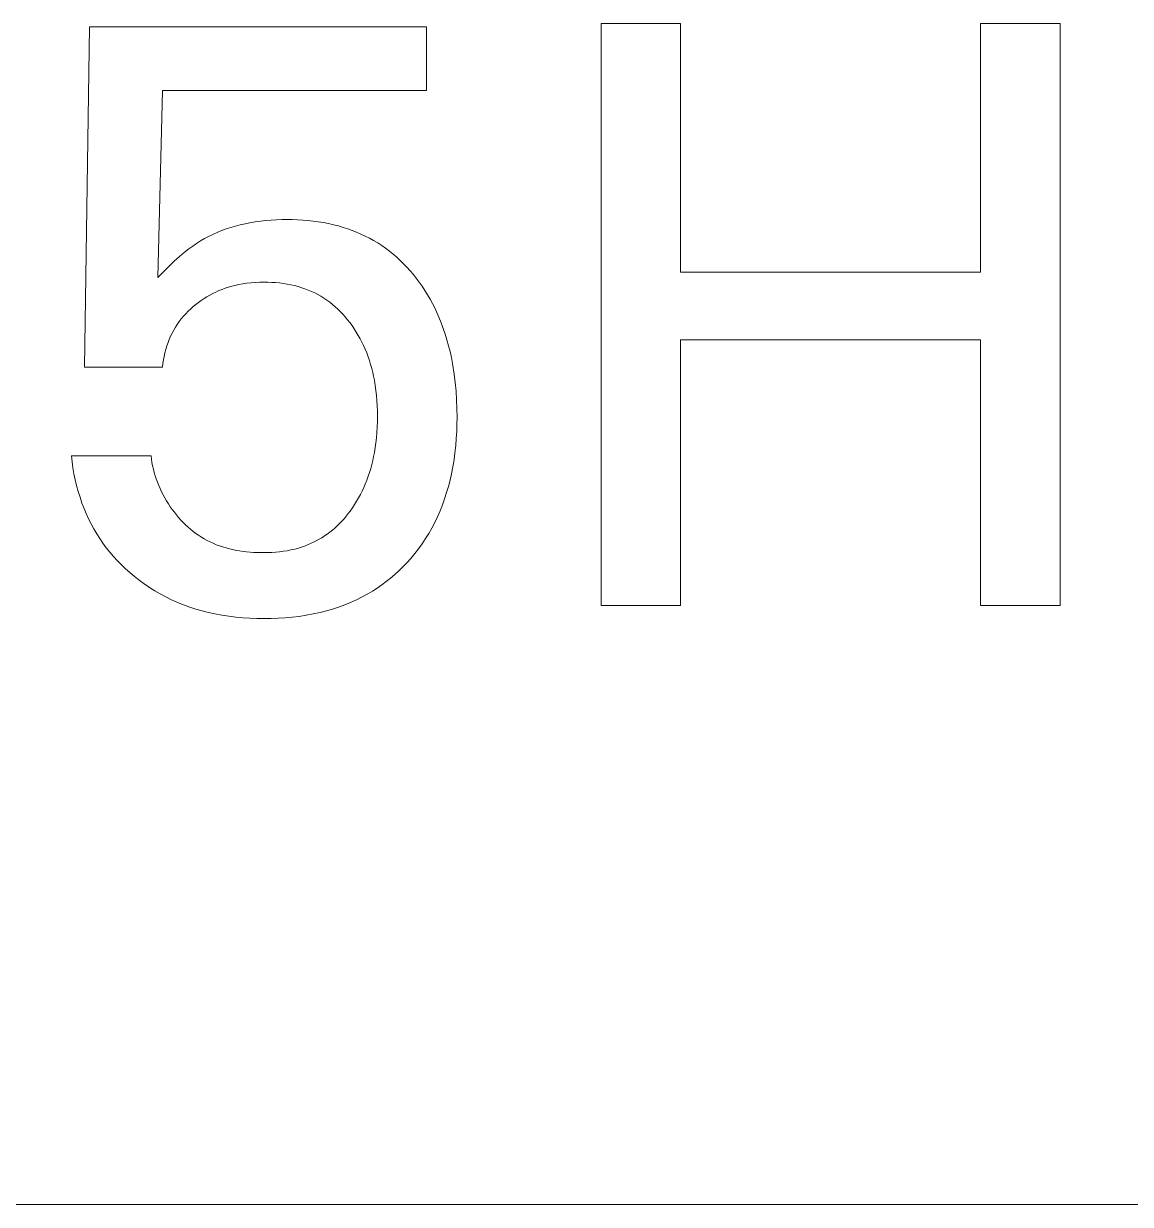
# Model space of a CAD drawing. Header units: millimetres. Extents: x -5035 to 14510, y -7775 to 12.
# Drawn here: x 628.452 to 630.991, y -2292.79 to -2290.081 of the extents above; entities that cross this region are included whole.
import ezdxf

# ---------------------------------------------------------------- set-up
doc = ezdxf.new("R2010")
doc.units = ezdxf.units.MM
doc.layers.add('eProC - L2', color=41, linetype='Continuous', lineweight=20)

msp = doc.modelspace()

# ---------------------------------------------------------------- linework, layer by layer
at = {"layer": 'eProC - L2', "linetype": 'Continuous'}
for p, q in [((629.7768, -2291.4159), (629.7768, -2290.081)), ((629.7768, -2290.081), (629.9594, -2290.081)), ((629.9594, -2290.081), (629.9594, -2290.6515)), ((630.6472, -2290.6515), (630.6472, -2290.081)), ((630.6472, -2290.081), (630.8298, -2290.081)), ((630.8298, -2290.081), (630.8298, -2291.4159)), ((628.5922, -2290.8691), (628.6036, -2290.0885)), ((628.6036, -2290.0885), (629.3766, -2290.0885)), ((629.3766, -2290.0885), (629.3766, -2290.2342)), ((628.771, -2290.2342), (628.7606, -2290.6638)), ((629.3766, -2290.2342), (628.771, -2290.2342)), ((628.9602, -2290.54), (628.9493, -2290.5426)), ((628.9712, -2290.5378), (628.9602, -2290.54)), ((628.9833, -2290.5358), (628.9712, -2290.5378)), ((628.9955, -2290.5341), (628.9833, -2290.5358)), ((629.0077, -2290.5327), (628.9955, -2290.5341)), ((629.0199, -2290.5317), (629.0077, -2290.5327)), ((629.0322, -2290.5309), (629.0199, -2290.5317)), ((629.0445, -2290.5305), (629.0322, -2290.5309)), ((629.0568, -2290.5304), (629.0445, -2290.5305)), ((629.0687, -2290.5305), (629.0568, -2290.5304)), ((629.0807, -2290.5309), (629.0687, -2290.5305)), ((629.0926, -2290.5316), (629.0807, -2290.5309)), ((629.1046, -2290.5326), (629.0926, -2290.5316)), ((629.1164, -2290.5339), (629.1046, -2290.5326)), ((629.1283, -2290.5355), (629.1164, -2290.5339)), ((629.1401, -2290.5374), (629.1283, -2290.5355)), ((629.1518, -2290.5397), (629.1401, -2290.5374)), ((629.1635, -2290.5423), (629.1518, -2290.5397)), ((628.8864, -2290.5646), (628.8768, -2290.5693)), ((628.8961, -2290.5602), (628.8864, -2290.5646)), ((628.9065, -2290.556), (628.8961, -2290.5602)), ((628.9171, -2290.5521), (628.9065, -2290.556)), ((628.9277, -2290.5486), (628.9171, -2290.5521)), ((628.9384, -2290.5454), (628.9277, -2290.5486)), ((628.9493, -2290.5426), (628.9384, -2290.5454)), ((629.175, -2290.5453), (629.1635, -2290.5423)), ((629.1855, -2290.5484), (629.175, -2290.5453)), ((629.1958, -2290.5517), (629.1855, -2290.5484)), ((629.2061, -2290.5554), (629.1958, -2290.5517)), ((629.2162, -2290.5594), (629.2061, -2290.5554)), ((629.2262, -2290.5638), (629.2162, -2290.5594)), ((629.2361, -2290.5684), (629.2262, -2290.5638)), ((629.2457, -2290.5733), (629.2361, -2290.5684)), ((628.8402, -2290.5913), (628.8316, -2290.5976)), ((628.8491, -2290.5853), (628.8402, -2290.5913)), ((628.8581, -2290.5797), (628.8491, -2290.5853)), ((628.8674, -2290.5743), (628.8581, -2290.5797)), ((628.8768, -2290.5693), (628.8674, -2290.5743)), ((629.2553, -2290.5786), (629.2457, -2290.5733)), ((629.2646, -2290.5842), (629.2553, -2290.5786)), ((629.2737, -2290.5901), (629.2646, -2290.5842)), ((629.2827, -2290.5963), (629.2737, -2290.5901)), ((628.8098, -2290.6154), (628.7979, -2290.6263)), ((628.8205, -2290.6063), (628.8098, -2290.6154)), ((628.8316, -2290.5976), (628.8205, -2290.6063)), ((629.2914, -2290.6029), (629.2827, -2290.5963)), ((629.3, -2290.6097), (629.2914, -2290.6029)), ((629.3082, -2290.6168), (629.3, -2290.6097)), ((629.3163, -2290.6242), (629.3082, -2290.6168)), ((628.7862, -2290.6375), (628.7733, -2290.6505)), ((628.7979, -2290.6263), (628.7862, -2290.6375)), ((629.3241, -2290.6319), (629.3163, -2290.6242)), ((629.3317, -2290.6397), (629.3241, -2290.6319)), ((629.339, -2290.6479), (629.3317, -2290.6397)), ((629.3461, -2290.6562), (629.339, -2290.6479)), ((628.7733, -2290.6505), (628.7606, -2290.6638)), ((628.9549, -2290.6781), (628.9646, -2290.6766)), ((628.9646, -2290.6766), (628.9743, -2290.6756)), ((628.9743, -2290.6756), (628.9841, -2290.6748)), ((628.9841, -2290.6748), (628.994, -2290.6743)), ((628.994, -2290.6743), (629.0038, -2290.6742)), ((629.0038, -2290.6742), (629.0126, -2290.6743)), ((629.0126, -2290.6743), (629.0215, -2290.6746)), ((629.0215, -2290.6746), (629.0303, -2290.6752)), ((629.0303, -2290.6752), (629.0391, -2290.6761)), ((629.0391, -2290.6761), (629.0479, -2290.6772)), ((629.0479, -2290.6772), (629.0566, -2290.6786)), ((629.3529, -2290.6647), (629.3461, -2290.6562)), ((629.3598, -2290.674), (629.3529, -2290.6647)), ((629.3665, -2290.6834), (629.3598, -2290.674)), ((629.9594, -2290.6515), (630.6472, -2290.6515)), ((628.8729, -2290.7077), (628.8795, -2290.7039)), ((628.8795, -2290.7039), (628.8863, -2290.7003)), ((628.8863, -2290.7003), (628.8932, -2290.6969)), ((628.8932, -2290.6969), (628.9004, -2290.6937)), ((628.9004, -2290.6937), (628.9076, -2290.6908)), ((628.9076, -2290.6908), (628.915, -2290.6881)), ((628.915, -2290.6881), (628.9225, -2290.6857)), ((628.9225, -2290.6857), (628.93, -2290.6835)), ((628.93, -2290.6835), (628.9376, -2290.6816)), ((628.9376, -2290.6816), (628.9452, -2290.6799)), ((628.9452, -2290.6799), (628.9549, -2290.6781)), ((629.0566, -2290.6786), (629.0653, -2290.6802)), ((629.0653, -2290.6802), (629.0739, -2290.6822)), ((629.0739, -2290.6822), (629.0824, -2290.6845)), ((629.0824, -2290.6845), (629.0902, -2290.6869)), ((629.0902, -2290.6869), (629.0978, -2290.6895)), ((629.0978, -2290.6895), (629.1054, -2290.6924)), ((629.1054, -2290.6924), (629.1128, -2290.6956)), ((629.1128, -2290.6956), (629.1202, -2290.699)), ((629.1202, -2290.699), (629.1274, -2290.7027)), ((629.1274, -2290.7027), (629.1344, -2290.7067)), ((629.3728, -2290.6931), (629.3665, -2290.6834)), ((629.3789, -2290.7029), (629.3728, -2290.6931)), ((629.3847, -2290.7129), (629.3789, -2290.7029)), ((628.8357, -2290.7355), (628.8416, -2290.7303)), ((628.8416, -2290.7303), (628.8477, -2290.7253)), ((628.8477, -2290.7253), (628.8538, -2290.7206)), ((628.8538, -2290.7206), (628.86, -2290.7161)), ((628.86, -2290.7161), (628.8664, -2290.7118)), ((628.8664, -2290.7118), (628.8729, -2290.7077)), ((629.1344, -2290.7067), (629.1413, -2290.7109)), ((629.1413, -2290.7109), (629.148, -2290.7154)), ((629.148, -2290.7154), (629.1546, -2290.7202)), ((629.1546, -2290.7202), (629.1611, -2290.7253)), ((629.1611, -2290.7253), (629.1673, -2290.7306)), ((629.1673, -2290.7306), (629.1733, -2290.7362)), ((629.3902, -2290.7231), (629.3847, -2290.7129)), ((629.3954, -2290.7334), (629.3902, -2290.7231)), ((628.8141, -2290.7585), (628.8191, -2290.7525)), ((628.8191, -2290.7525), (628.8244, -2290.7466)), ((628.8244, -2290.7466), (628.83, -2290.741)), ((628.83, -2290.741), (628.8357, -2290.7355)), ((629.1733, -2290.7362), (629.1792, -2290.742)), ((629.1792, -2290.742), (629.1848, -2290.7479)), ((629.1848, -2290.7479), (629.1903, -2290.7541)), ((629.1903, -2290.7541), (629.1955, -2290.7604)), ((629.4003, -2290.7438), (629.3954, -2290.7334)), ((629.4049, -2290.7544), (629.4003, -2290.7438)), ((629.4101, -2290.7673), (629.4049, -2290.7544)), ((628.7931, -2290.7913), (628.7968, -2290.7844)), ((628.7968, -2290.7844), (628.8007, -2290.7777)), ((628.8007, -2290.7777), (628.8049, -2290.7712)), ((628.8049, -2290.7712), (628.8093, -2290.7648)), ((628.8093, -2290.7648), (628.8141, -2290.7585)), ((629.1955, -2290.7604), (629.2006, -2290.7669)), ((629.2006, -2290.7669), (629.2058, -2290.774)), ((629.2058, -2290.774), (629.2108, -2290.7813)), ((629.2108, -2290.7813), (629.2155, -2290.7887)), ((629.415, -2290.7803), (629.4101, -2290.7673)), ((629.4194, -2290.7934), (629.415, -2290.7803)), ((628.7838, -2290.8127), (628.7866, -2290.8055)), ((628.7866, -2290.8055), (628.7897, -2290.7983)), ((628.7897, -2290.7983), (628.7931, -2290.7913)), ((629.2155, -2290.7887), (629.2201, -2290.7963)), ((629.2201, -2290.7963), (629.2244, -2290.804)), ((629.2244, -2290.804), (629.2284, -2290.8118)), ((629.2284, -2290.8118), (629.2322, -2290.8197)), ((629.4235, -2290.8067), (629.4194, -2290.7934)), ((629.4272, -2290.82), (629.4235, -2290.8067)), ((629.9594, -2290.8066), (629.9594, -2291.4159)), ((630.6472, -2290.8066), (629.9594, -2290.8066)), ((630.6472, -2291.4159), (630.6472, -2290.8066)), ((628.7747, -2290.8446), (628.7765, -2290.8365)), ((628.7765, -2290.8365), (628.7786, -2290.8285)), ((628.7786, -2290.8285), (628.781, -2290.8206)), ((628.781, -2290.8206), (628.7838, -2290.8127)), ((629.2322, -2290.8197), (629.2358, -2290.8278)), ((629.2358, -2290.8278), (629.2393, -2290.8364)), ((629.2393, -2290.8364), (629.2426, -2290.8452)), ((629.4305, -2290.8335), (629.4272, -2290.82)), ((629.4335, -2290.8471), (629.4305, -2290.8335)), ((628.771, -2290.8691), (628.772, -2290.8609)), ((628.772, -2290.8609), (628.7732, -2290.8527)), ((628.7732, -2290.8527), (628.7747, -2290.8446)), ((629.2426, -2290.8452), (629.2456, -2290.854)), ((629.2456, -2290.854), (629.2483, -2290.863)), ((629.2483, -2290.863), (629.2508, -2290.872)), ((629.4362, -2290.8607), (629.4335, -2290.8471)), ((629.4401, -2290.8851), (629.4362, -2290.8607)), ((628.771, -2290.8691), (628.5922, -2290.8691)), ((629.2508, -2290.872), (629.2531, -2290.8811)), ((629.2531, -2290.8811), (629.2551, -2290.8902)), ((629.2551, -2290.8902), (629.2569, -2290.8994)), ((629.4425, -2290.9046), (629.4401, -2290.8851)), ((629.2569, -2290.8994), (629.2589, -2290.911)), ((629.2589, -2290.911), (629.2605, -2290.9227)), ((629.4444, -2290.9243), (629.4425, -2290.9046)), ((629.2605, -2290.9227), (629.2618, -2290.9345)), ((629.2618, -2290.9345), (629.2628, -2290.9462)), ((629.2628, -2290.9462), (629.2634, -2290.958)), ((629.4456, -2290.944), (629.4444, -2290.9243)), ((629.4464, -2290.9638), (629.4456, -2290.944)), ((629.2634, -2290.958), (629.2638, -2290.9698)), ((629.2638, -2290.9698), (629.264, -2290.9817)), ((629.4466, -2290.9836), (629.4464, -2290.9638)), ((629.2638, -2290.9942), (629.2634, -2291.0067)), ((629.264, -2290.9817), (629.2638, -2290.9942)), ((629.4458, -2291.0164), (629.4464, -2291)), ((629.4464, -2291), (629.4466, -2290.9836)), ((629.2627, -2291.0192), (629.2616, -2291.0317)), ((629.2634, -2291.0067), (629.2627, -2291.0192)), ((629.4449, -2291.0328), (629.4458, -2291.0164)), ((629.2588, -2291.0537), (629.257, -2291.0647)), ((629.2604, -2291.0427), (629.2588, -2291.0537)), ((629.2616, -2291.0317), (629.2604, -2291.0427)), ((629.4418, -2291.0655), (629.4435, -2291.0492)), ((629.4435, -2291.0492), (629.4449, -2291.0328)), ((628.562, -2291.0725), (628.5635, -2291.0863)), ((628.562, -2291.0725), (628.7446, -2291.0725)), ((628.7456, -2291.0802), (628.7446, -2291.0725)), ((628.7468, -2291.0878), (628.7456, -2291.0802)), ((629.2533, -2291.0832), (629.251, -2291.0924)), ((629.2553, -2291.074), (629.2533, -2291.0832)), ((629.257, -2291.0647), (629.2553, -2291.074)), ((629.4369, -2291.098), (629.4396, -2291.0818)), ((629.4396, -2291.0818), (629.4418, -2291.0655)), ((628.5635, -2291.0863), (628.5655, -2291.1)), ((628.5655, -2291.1), (628.5679, -2291.1137)), ((628.7483, -2291.0955), (628.7468, -2291.0878)), ((628.7501, -2291.1031), (628.7483, -2291.0955)), ((628.7521, -2291.1107), (628.7501, -2291.1031)), ((628.7543, -2291.1182), (628.7521, -2291.1107)), ((629.2459, -2291.1106), (629.2429, -2291.1196)), ((629.2486, -2291.1016), (629.2459, -2291.1106)), ((629.251, -2291.0924), (629.2486, -2291.1016)), ((629.4337, -2291.1141), (629.4369, -2291.098)), ((628.5679, -2291.1137), (628.5707, -2291.1274)), ((628.5707, -2291.1274), (628.574, -2291.141)), ((628.7568, -2291.1257), (628.7543, -2291.1182)), ((628.7595, -2291.1331), (628.7568, -2291.1257)), ((628.7624, -2291.1405), (628.7595, -2291.1331)), ((629.2362, -2291.1373), (629.2327, -2291.1454)), ((629.2397, -2291.1285), (629.2362, -2291.1373)), ((629.2429, -2291.1196), (629.2397, -2291.1285)), ((629.4268, -2291.1429), (629.4305, -2291.1286)), ((629.4305, -2291.1286), (629.4337, -2291.1141)), ((628.574, -2291.141), (628.5777, -2291.1544)), ((628.5777, -2291.1544), (628.5818, -2291.1678)), ((628.7656, -2291.1478), (628.7624, -2291.1405)), ((628.7689, -2291.155), (628.7656, -2291.1478)), ((628.7725, -2291.1621), (628.7689, -2291.155)), ((628.7763, -2291.1691), (628.7725, -2291.1621)), ((629.225, -2291.1615), (629.2207, -2291.1693)), ((629.229, -2291.1535), (629.225, -2291.1615)), ((629.2327, -2291.1454), (629.229, -2291.1535)), ((629.4181, -2291.1712), (629.4226, -2291.1571)), ((629.4226, -2291.1571), (629.4268, -2291.1429)), ((628.5818, -2291.1678), (628.5863, -2291.181)), ((628.5863, -2291.181), (628.591, -2291.1932)), ((628.7803, -2291.176), (628.7763, -2291.1691)), ((628.7845, -2291.1828), (628.7803, -2291.176)), ((628.7889, -2291.1895), (628.7845, -2291.1828)), ((628.7935, -2291.196), (628.7889, -2291.1895)), ((629.2116, -2291.1846), (629.2067, -2291.192)), ((629.2163, -2291.177), (629.2116, -2291.1846)), ((629.2207, -2291.1693), (629.2163, -2291.177)), ((629.4076, -2291.1989), (629.4131, -2291.1851)), ((629.4131, -2291.1851), (629.4181, -2291.1712)), ((628.591, -2291.1932), (628.596, -2291.2052)), ((628.596, -2291.2052), (628.6014, -2291.217)), ((628.6014, -2291.217), (628.6072, -2291.2287)), ((628.7982, -2291.2022), (628.7935, -2291.196)), ((628.803, -2291.2083), (628.7982, -2291.2022)), ((628.808, -2291.2142), (628.803, -2291.2083)), ((628.8132, -2291.2199), (628.808, -2291.2142)), ((629.1875, -2291.2169), (629.1824, -2291.2225)), ((629.1923, -2291.2111), (629.1875, -2291.2169)), ((629.197, -2291.2053), (629.1923, -2291.2111)), ((629.2015, -2291.1993), (629.197, -2291.2053)), ((629.2067, -2291.192), (629.2015, -2291.1993)), ((629.3953, -2291.2258), (629.4017, -2291.2124)), ((629.4017, -2291.2124), (629.4076, -2291.1989)), ((628.6072, -2291.2287), (628.6134, -2291.2401)), ((628.6134, -2291.2401), (628.62, -2291.2514)), ((628.8185, -2291.2255), (628.8132, -2291.2199)), ((628.824, -2291.2309), (628.8185, -2291.2255)), ((628.8296, -2291.2361), (628.824, -2291.2309)), ((628.8354, -2291.2411), (628.8296, -2291.2361)), ((628.8414, -2291.2459), (628.8354, -2291.2411)), ((628.8475, -2291.2505), (628.8414, -2291.2459)), ((629.1607, -2291.2432), (629.1549, -2291.2479)), ((629.1664, -2291.2383), (629.1607, -2291.2432)), ((629.1719, -2291.2332), (629.1664, -2291.2383)), ((629.1773, -2291.2279), (629.1719, -2291.2332)), ((629.1824, -2291.2225), (629.1773, -2291.2279)), ((629.3817, -2291.2506), (629.3887, -2291.2383)), ((629.3887, -2291.2383), (629.3953, -2291.2258)), ((628.62, -2291.2514), (628.6269, -2291.2623)), ((628.6269, -2291.2623), (628.6343, -2291.2731)), ((628.6343, -2291.2731), (628.642, -2291.2835)), ((628.8537, -2291.2549), (628.8475, -2291.2505)), ((628.8601, -2291.2591), (628.8537, -2291.2549)), ((628.8666, -2291.263), (628.8601, -2291.2591)), ((628.8732, -2291.2667), (628.8666, -2291.263)), ((628.88, -2291.2701), (628.8732, -2291.2667)), ((628.8871, -2291.2734), (628.88, -2291.2701)), ((629.1172, -2291.2711), (629.1105, -2291.2741)), ((629.1238, -2291.2678), (629.1172, -2291.2711)), ((629.1303, -2291.2642), (629.1238, -2291.2678)), ((629.1366, -2291.2605), (629.1303, -2291.2642)), ((629.1428, -2291.2565), (629.1366, -2291.2605)), ((629.1489, -2291.2524), (629.1428, -2291.2565)), ((629.1549, -2291.2479), (629.1489, -2291.2524)), ((629.3665, -2291.2744), (629.3743, -2291.2626)), ((629.3743, -2291.2626), (629.3817, -2291.2506)), ((628.642, -2291.2835), (628.6502, -2291.2937)), ((628.6502, -2291.2937), (628.6586, -2291.3037)), ((628.8944, -2291.2765), (628.8871, -2291.2734)), ((628.9018, -2291.2793), (628.8944, -2291.2765)), ((628.9093, -2291.2818), (628.9018, -2291.2793)), ((628.9168, -2291.2841), (628.9093, -2291.2818)), ((628.9245, -2291.2861), (628.9168, -2291.2841)), ((628.9323, -2291.2879), (628.9245, -2291.2861)), ((628.9401, -2291.2895), (628.9323, -2291.2879)), ((628.9479, -2291.2908), (628.9401, -2291.2895)), ((628.9558, -2291.292), (628.9479, -2291.2908)), ((628.9638, -2291.2929), (628.9558, -2291.292)), ((628.9718, -2291.2937), (628.9638, -2291.2929)), ((628.9798, -2291.2942), (628.9718, -2291.2937)), ((628.9878, -2291.2946), (628.9798, -2291.2942)), ((628.9958, -2291.2948), (628.9878, -2291.2946)), ((629.0038, -2291.2948), (628.9958, -2291.2948)), ((629.0128, -2291.2947), (629.0038, -2291.2948)), ((629.0217, -2291.2943), (629.0128, -2291.2947)), ((629.0306, -2291.2937), (629.0217, -2291.2943)), ((629.0395, -2291.2928), (629.0306, -2291.2937)), ((629.0483, -2291.2917), (629.0395, -2291.2928)), ((629.057, -2291.2903), (629.0483, -2291.2917)), ((629.0657, -2291.2886), (629.057, -2291.2903)), ((629.0744, -2291.2865), (629.0657, -2291.2886)), ((629.0829, -2291.2842), (629.0744, -2291.2865)), ((629.09, -2291.282), (629.0829, -2291.2842)), ((629.0969, -2291.2796), (629.09, -2291.282)), ((629.1038, -2291.277), (629.0969, -2291.2796)), ((629.1105, -2291.2741), (629.1038, -2291.277)), ((629.3406, -2291.3079), (629.3496, -2291.2971)), ((629.3496, -2291.2971), (629.3583, -2291.2859)), ((629.3583, -2291.2859), (629.3665, -2291.2744)), ((628.6586, -2291.3037), (628.6675, -2291.3133)), ((628.6675, -2291.3133), (628.6766, -2291.3226)), ((628.6766, -2291.3226), (628.686, -2291.3316)), ((629.3223, -2291.3277), (629.3311, -2291.3185)), ((629.3311, -2291.3185), (629.3406, -2291.3079)), ((628.686, -2291.3316), (628.6958, -2291.3404)), ((628.6958, -2291.3404), (628.7058, -2291.3488)), ((628.7058, -2291.3488), (628.7172, -2291.3578)), ((629.2841, -2291.3613), (629.2941, -2291.3533)), ((629.2941, -2291.3533), (629.3038, -2291.3451)), ((629.3038, -2291.3451), (629.3132, -2291.3365)), ((629.3132, -2291.3365), (629.3223, -2291.3277)), ((628.7172, -2291.3578), (628.729, -2291.3664)), ((628.729, -2291.3664), (628.741, -2291.3746)), ((628.741, -2291.3746), (628.7534, -2291.3823)), ((629.2527, -2291.3829), (629.2634, -2291.3761)), ((629.2634, -2291.3761), (629.2739, -2291.3688)), ((629.2739, -2291.3688), (629.2841, -2291.3613)), ((628.7534, -2291.3823), (628.766, -2291.3896)), ((628.766, -2291.3896), (628.7788, -2291.3965)), ((628.7788, -2291.3965), (628.7919, -2291.4029)), ((628.7919, -2291.4029), (628.8055, -2291.409)), ((629.2024, -2291.409), (629.2157, -2291.403)), ((629.2157, -2291.403), (629.2289, -2291.3965)), ((629.2289, -2291.3965), (629.2418, -2291.3894)), ((629.2418, -2291.3894), (629.2527, -2291.3829)), ((628.8055, -2291.409), (628.8194, -2291.4146)), ((628.8194, -2291.4146), (628.8335, -2291.4197)), ((628.8335, -2291.4197), (628.8477, -2291.4243)), ((628.8477, -2291.4243), (628.8621, -2291.4285)), ((628.8621, -2291.4285), (628.8766, -2291.4322)), ((628.8766, -2291.4322), (628.8912, -2291.4354)), ((628.8912, -2291.4354), (628.9071, -2291.4384)), ((629.1008, -2291.4385), (629.1168, -2291.4355)), ((629.1168, -2291.4355), (629.1327, -2291.432)), ((629.1327, -2291.432), (629.1469, -2291.4284)), ((629.1469, -2291.4284), (629.161, -2291.4242)), ((629.161, -2291.4242), (629.175, -2291.4197)), ((629.175, -2291.4197), (629.1888, -2291.4146)), ((629.1888, -2291.4146), (629.2024, -2291.409)), ((629.9594, -2291.4159), (629.7768, -2291.4159)), ((630.8298, -2291.4159), (630.6472, -2291.4159)), ((628.9071, -2291.4384), (628.9231, -2291.4408)), ((628.9231, -2291.4408), (628.9391, -2291.4428)), ((628.9391, -2291.4428), (628.9553, -2291.4443)), ((628.9553, -2291.4443), (628.9714, -2291.4454)), ((628.9714, -2291.4454), (628.9876, -2291.446)), ((628.9876, -2291.446), (629.0038, -2291.4462)), ((629.0038, -2291.4462), (629.02, -2291.446)), ((629.02, -2291.446), (629.0363, -2291.4454)), ((629.0363, -2291.4454), (629.0525, -2291.4444)), ((629.0525, -2291.4444), (629.0687, -2291.4429)), ((629.0687, -2291.4429), (629.0848, -2291.441)), ((629.0848, -2291.441), (629.1008, -2291.4385)), ((622.9828, -2292.7901), (654.3934, -2292.7901))]:
    msp.add_line(p, q, dxfattribs=at)

doc.saveas('drawing.dxf')
